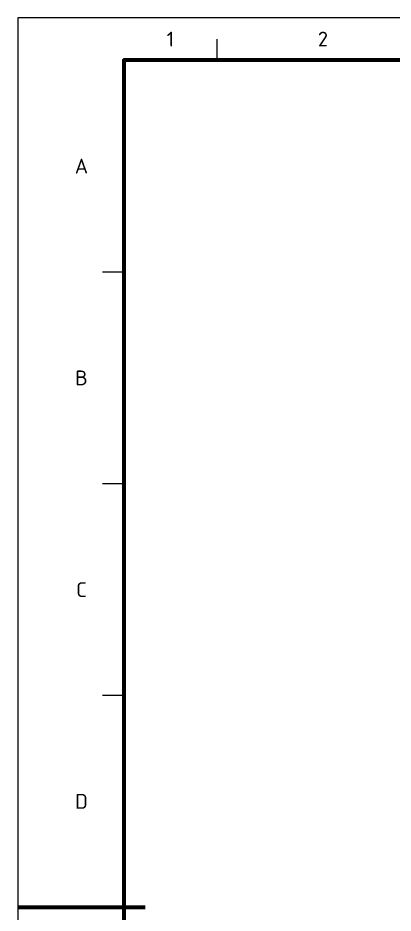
# Model space of a CAD drawing. Header units: millimetres. Extents: x 0 to 2208, y 0 to 420.
# Drawn here: x 1614 to 1702.6, y 208.6 to 420 of the extents above; entities that cross this region are included whole.
import ezdxf
from ezdxf.enums import TextEntityAlignment as Align

# ---------------------------------------------------------------- set-up
doc = ezdxf.new("R2010")
doc.units = ezdxf.units.MM
for name, color, linetype, lineweight in [('06-TEXTO', 7, 'CONTINUOUS', 25), ('07-RECUADRO', 7, 'CONTINUOUS', 70), ('08-FINA', 5, 'CONTINUOUS', 18)]:
    doc.layers.add(name, color=color, linetype=linetype, lineweight=lineweight)
doc.styles.add('ISO3098', font='isocpeur.ttf')

msp = doc.modelspace()

# ---------------------------------------------------------------- linework, layer by layer
at = {"layer": '07-RECUADRO'}
msp.add_line((1614, 210), (1644, 210), dxfattribs=at)
msp.add_lwpolyline([(1639, 10), (2198, 10), (2198, 410), (1639, 410)], close=True, dxfattribs=at)
at = {"layer": '08-FINA'}
for p, q in [((1661, 410), (1661, 415)), ((1639, 360), (1634, 360)), ((1639, 310), (1634, 310)), ((1639, 260), (1634, 260))]:
    msp.add_line(p, q, dxfattribs=at)
msp.add_lwpolyline([(1614, 0), (2208, 0), (2208, 420), (1614, 420)], close=True, dxfattribs=at)

# ---------------------------------------------------------------- texts
at = {"layer": '06-TEXTO', "style": 'ISO3098'}
for s, p in [('1', (1650, 415)), ('2', (1686, 415)), ('A', (1629, 385)), ('B', (1629, 335)), ('C', (1629, 285)), ('D', (1629, 235))]:
    msp.add_text(s, height=3.5, dxfattribs=at).set_placement(p, align=Align.MIDDLE_CENTER)

doc.saveas('drawing.dxf')
